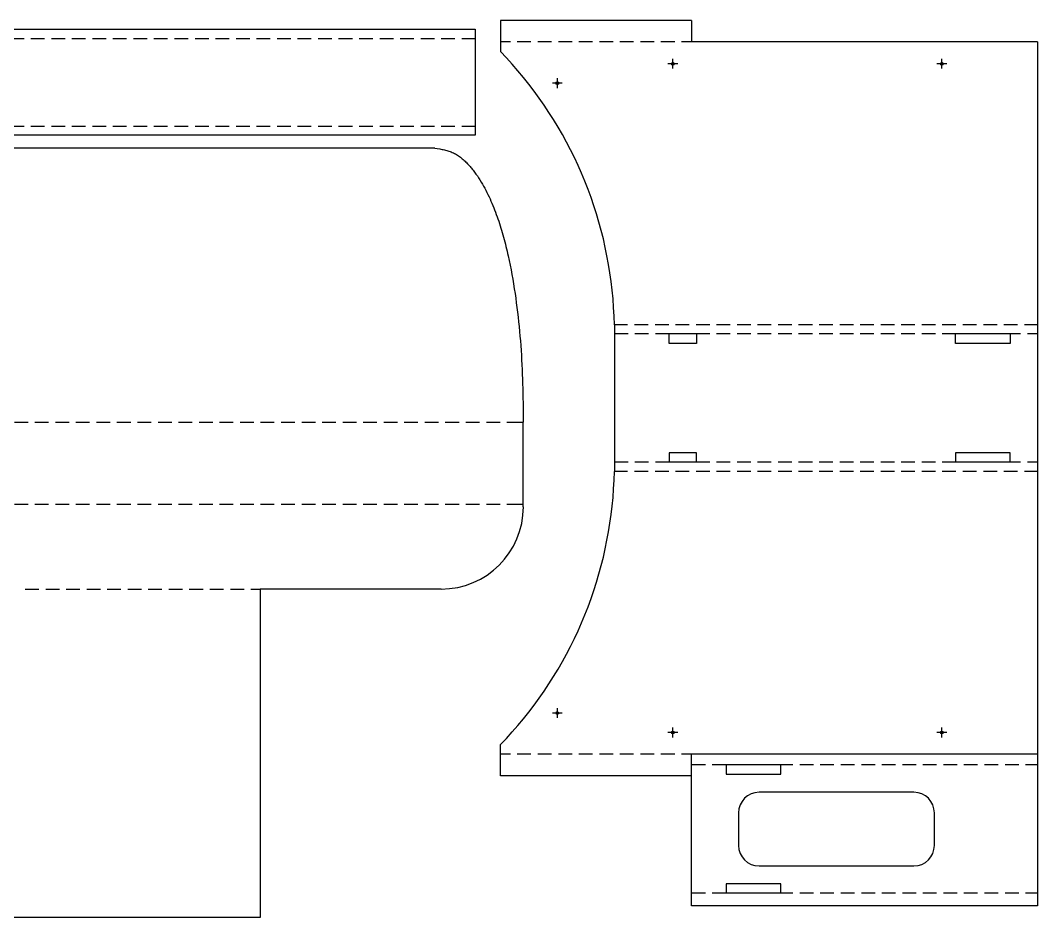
# Model space of a CAD drawing. Header units: millimetres. Extents: x -488 to 486, y -317 to 328.
# Drawn here: x 13.9 to 486.1, y -88.1 to 328.1 of the extents above; entities that cross this region are included whole.
import ezdxf

# ---------------------------------------------------------------- set-up
doc = ezdxf.new("R2010")
doc.units = ezdxf.units.MM
doc.header["$MEASUREMENT"] = 0
doc.layers.add('Layer 1', color=7, linetype='Continuous')

msp = doc.modelspace()

# ---------------------------------------------------------------- linework, layer by layer
at = {"layer": 'Layer 1', "lineweight": 30}
for points in [[(325.4009, 328.0697), (325.4009, 328.0697), (236.6914, 328.0697), (236.6914, 328.0697)], [(236.6914, 328.0697), (236.6914, 328.0697), (236.6914, 313.6128), (236.6914, 313.6128)], [(325.4009, 328.0697), (325.4009, 328.0697), (325.4009, 318.079), (325.4009, 318.079)], [(224.9558, 324.0201), (224.9558, 324.0201), (224.9558, 274.7441), (224.9558, 274.7441)], [(486.0559, 318.079), (486.0559, 318.079), (325.4009, 318.079), (325.4009, 318.079)], [(486.0559, 318.079), (486.0559, 318.079), (486.0559, -82.6272), (486.0559, -82.6272)], [(206.2713, 268.7742), (206.2713, 268.7742), (-486.7889, 268.7742), (-486.7889, 268.7742)], [(289.6081, 186.9092), (289.6081, 186.9092), (289.6081, 118.816), (289.6081, 118.816)], [(327.7081, 182.6123), (327.7081, 182.6123), (315.0081, 182.6123), (315.0081, 182.6123)], [(327.7081, 182.6123), (327.7081, 182.6123), (327.7081, 178.252), (327.7081, 178.252)], [(473.3559, 182.6123), (473.3559, 182.6123), (447.9348, 182.6123), (447.9348, 182.6123)], [(447.9348, 178.252), (447.9348, 178.252), (447.9348, 182.6123), (447.9348, 182.6123)], [(247.3135, 102.3618), (247.3135, 102.3618), (247.3135, 141.753), (247.3135, 141.753)], [(327.7081, 123.1128), (327.7081, 123.1128), (315.0081, 123.1128), (315.0081, 123.1128)], [(327.7081, 123.1128), (327.7081, 123.1128), (327.7081, 127.452), (327.7081, 127.452)], [(473.3559, 127.452), (473.3559, 127.452), (447.9348, 127.452), (447.9348, 127.452)], [(447.9348, 127.452), (447.9348, 127.452), (447.9348, 123.1128), (447.9348, 123.1128)], [(473.3559, 123.1128), (473.3559, 123.1128), (447.9348, 123.1128), (447.9348, 123.1128)], [(473.3559, 123.1128), (473.3559, 123.1128), (473.3559, 127.452), (473.3559, 127.452)], [(209.224, 64.2618), (230.2719, 64.2618), (247.3346, 81.3245), (247.3346, 102.3724)], [(236.6914, -22.3657), (236.6914, -22.3657), (236.6914, -7.8877), (236.6914, -7.8877)], [(486.0559, -12.3538), (486.0559, -12.3538), (325.4009, -12.3538), (325.4009, -12.3538)], [(325.4009, -82.6272), (325.4009, -82.6272), (325.4009, -12.3538), (325.4009, -12.3538)], [(366.8664, -17.3068), (366.8664, -17.3068), (341.4664, -17.3068), (341.4664, -17.3068)], [(341.4664, -17.3068), (341.4664, -17.3068), (341.4664, -21.646), (341.4664, -21.646)], [(366.8664, -21.646), (366.8664, -21.646), (366.8664, -17.3068), (366.8664, -17.3068)], [(325.4009, -22.3657), (325.4009, -22.3657), (236.6914, -22.3657), (236.6914, -22.3657)], [(341.4664, -21.646), (341.4664, -21.646), (366.8664, -21.646), (366.8664, -21.646)], [(356.7382, -29.9857), (351.4718, -29.9857), (347.2026, -34.2549), (347.2026, -39.5213)], [(428.6096, -30.0068), (428.6096, -30.0068), (356.7488, -30.0068), (356.7488, -30.0068)], [(438.1346, -39.5213), (438.1346, -34.2549), (433.8654, -29.9857), (428.599, -29.9857)], [(347.2238, -39.5318), (347.2238, -39.5318), (347.2238, -54.6448), (347.2238, -54.6448)], [(438.1346, -54.6448), (438.1346, -54.6448), (438.1346, -39.5318), (438.1346, -39.5318)], [(347.2026, -54.6343), (347.2026, -59.9006), (351.4718, -64.1698), (356.7382, -64.1698)], [(428.599, -64.1698), (433.8654, -64.1698), (438.1346, -59.9006), (438.1346, -54.6343)], [(356.7488, -64.1698), (356.7488, -64.1698), (428.6096, -64.1698), (428.6096, -64.1698)], [(341.4664, -72.446), (341.4664, -72.446), (341.4664, -76.8063), (341.4664, -76.8063)], [(366.8664, -76.8063), (366.8664, -76.8063), (341.4664, -76.8063), (341.4664, -76.8063)], [(486.0559, -82.6272), (486.0559, -82.6272), (325.4009, -82.6272), (325.4009, -82.6272)]]:
    msp.add_open_spline(points, degree=3, dxfattribs=at)
for points, knots in [([(224.9558, 274.7441), (224.9558, 274.7441), (-485.969, 274.7441), (-485.969, 274.7441), (-485.969, 274.7441), (-485.969, 324.0201), (-485.969, 324.0201), (-485.969, 324.0201), (224.9558, 324.0201), (224.9558, 324.0201)], [0, 0, 0, 0, 0.33333333, 0.33333333, 0.33333333, 0.66666667, 0.66666667, 0.66666667, 1, 1, 1, 1]), ([(289.6081, 186.9092), (289.6081, 186.9092), (289.4599, 190.9097), (289.4599, 190.9097), (289.4599, 190.9097), (289.2483, 194.9313), (289.2483, 194.9313), (289.2483, 194.9313), (288.9519, 198.9318), (288.9519, 198.9318), (288.9519, 198.9318), (288.5709, 202.9323), (288.5709, 202.9323), (288.5709, 202.9323), (288.0841, 206.9117), (288.0841, 206.9117), (288.0841, 206.9117), (287.5338, 210.891), (287.5338, 210.891), (287.5338, 210.891), (286.8988, 214.8492), (286.8988, 214.8492), (286.8988, 214.8492), (286.1579, 218.8073), (286.1579, 218.8073), (286.1579, 218.8073), (285.3536, 222.7443), (285.3536, 222.7443), (285.3536, 222.7443), (284.4646, 226.6602), (284.4646, 226.6602), (284.4646, 226.6602), (283.4909, 230.5548), (283.4909, 230.5548), (283.4909, 230.5548), (282.4114, 234.4283), (282.4114, 234.4283), (282.4114, 234.4283), (281.2684, 238.2807), (281.2684, 238.2807), (281.2684, 238.2807), (280.0408, 242.0907), (280.0408, 242.0907), (280.0408, 242.0907), (278.7496, 245.9007), (278.7496, 245.9007), (278.7496, 245.9007), (277.3526, 249.6683), (277.3526, 249.6683), (277.3526, 249.6683), (275.8921, 253.4148), (275.8921, 253.4148), (275.8921, 253.4148), (274.3469, 257.119), (274.3469, 257.119), (274.3469, 257.119), (272.7171, 260.7808), (272.7171, 260.7808), (272.7171, 260.7808), (271.0026, 264.4215), (271.0026, 264.4215), (271.0026, 264.4215), (269.2246, 268.0198), (269.2246, 268.0198), (269.2246, 268.0198), (267.3619, 271.5758), (267.3619, 271.5758), (267.3619, 271.5758), (265.4358, 275.0895), (265.4358, 275.0895), (265.4358, 275.0895), (263.4249, 278.582), (263.4249, 278.582), (263.4249, 278.582), (261.3506, 282.011), (261.3506, 282.011), (261.3506, 282.011), (259.1916, 285.3977), (259.1916, 285.3977), (259.1916, 285.3977), (256.9691, 288.742), (256.9691, 288.742), (256.9691, 288.742), (254.6619, 292.044), (254.6619, 292.044), (254.6619, 292.044), (252.2913, 295.2825), (252.2913, 295.2825), (252.2913, 295.2825), (249.8571, 298.4787), (249.8571, 298.4787), (249.8571, 298.4787), (247.3594, 301.6113), (247.3594, 301.6113), (247.3594, 301.6113), (244.7771, 304.7017), (244.7771, 304.7017), (244.7771, 304.7017), (242.1524, 307.7285), (242.1524, 307.7285), (242.1524, 307.7285), (239.4431, 310.6918), (239.4431, 310.6918), (239.4431, 310.6918), (236.6914, 313.6128), (236.6914, 313.6128)], [0, 0, 0, 0, 0.02857143, 0.02857143, 0.02857143, 0.05714286, 0.05714286, 0.05714286, 0.08571429, 0.08571429, 0.08571429, 0.11428571, 0.11428571, 0.11428571, 0.14285714, 0.14285714, 0.14285714, 0.17142857, 0.17142857, 0.17142857, 0.2, 0.2, 0.2, 0.22857143, 0.22857143, 0.22857143, 0.25714286, 0.25714286, 0.25714286, 0.28571429, 0.28571429, 0.28571429, 0.31428571, 0.31428571, 0.31428571, 0.34285714, 0.34285714, 0.34285714, 0.37142857, 0.37142857, 0.37142857, 0.4, 0.4, 0.4, 0.42857143, 0.42857143, 0.42857143, 0.45714286, 0.45714286, 0.45714286, 0.48571429, 0.48571429, 0.48571429, 0.51428571, 0.51428571, 0.51428571, 0.54285714, 0.54285714, 0.54285714, 0.57142857, 0.57142857, 0.57142857, 0.6, 0.6, 0.6, 0.62857143, 0.62857143, 0.62857143, 0.65714286, 0.65714286, 0.65714286, 0.68571429, 0.68571429, 0.68571429, 0.71428571, 0.71428571, 0.71428571, 0.74285714, 0.74285714, 0.74285714, 0.77142857, 0.77142857, 0.77142857, 0.8, 0.8, 0.8, 0.82857143, 0.82857143, 0.82857143, 0.85714286, 0.85714286, 0.85714286, 0.88571429, 0.88571429, 0.88571429, 0.91428571, 0.91428571, 0.91428571, 0.94285714, 0.94285714, 0.94285714, 0.97142857, 0.97142857, 0.97142857, 1, 1, 1, 1]), ([(316.7332, 308.6175), (316.3766, 308.6175), (316.0876, 308.3285), (316.0876, 307.9719), (316.0876, 307.6154), (316.3766, 307.3263), (316.7332, 307.3263), (317.0897, 307.3263), (317.3788, 307.6154), (317.3788, 307.9719), (317.3788, 308.3285), (317.0897, 308.6175), (316.7332, 308.6175)], [0, 0, 0, 0, 0.25, 0.25, 0.25, 0.5, 0.5, 0.5, 0.75, 0.75, 0.75, 1, 1, 1, 1]), ([(441.5742, 308.6175), (441.2176, 308.6175), (440.9286, 308.3285), (440.9286, 307.9719), (440.9286, 307.6154), (441.2176, 307.3263), (441.5742, 307.3263), (441.9307, 307.3263), (442.2198, 307.6154), (442.2198, 307.9719), (442.2198, 308.3285), (441.9307, 308.6175), (441.5742, 308.6175)], [0, 0, 0, 0, 0.25, 0.25, 0.25, 0.5, 0.5, 0.5, 0.75, 0.75, 0.75, 1, 1, 1, 1]), ([(263.0969, 299.6005), (262.7403, 299.6005), (262.4513, 299.3115), (262.4513, 298.9549), (262.4513, 298.5984), (262.7403, 298.3093), (263.0969, 298.3093), (263.4534, 298.3093), (263.7424, 298.5984), (263.7424, 298.9549), (263.7424, 299.3115), (263.4534, 299.6005), (263.0969, 299.6005)], [0, 0, 0, 0, 0.25, 0.25, 0.25, 0.5, 0.5, 0.5, 0.75, 0.75, 0.75, 1, 1, 1, 1]), ([(206.2713, 268.7742), (206.2713, 268.7742), (207.372, 268.5837), (207.372, 268.5837), (207.372, 268.5837), (208.4938, 268.4143), (208.4938, 268.4143), (208.4938, 268.4143), (209.0441, 268.3085), (209.0441, 268.3085), (209.0441, 268.3085), (209.5945, 268.2238), (209.5945, 268.2238), (209.5945, 268.2238), (210.1448, 268.0968), (210.1448, 268.0968), (210.1448, 268.0968), (210.6951, 267.991), (210.6951, 267.991), (210.6951, 267.991), (211.2243, 267.864), (211.2243, 267.864), (211.2243, 267.864), (211.7535, 267.7158), (211.7535, 267.7158), (211.7535, 267.7158), (212.2826, 267.5677), (212.2826, 267.5677), (212.2826, 267.5677), (212.8118, 267.4195), (212.8118, 267.4195), (212.8118, 267.4195), (213.341, 267.229), (213.341, 267.229), (213.341, 267.229), (213.849, 267.0385), (213.849, 267.0385), (213.849, 267.0385), (214.357, 266.8268), (214.357, 266.8268), (214.357, 266.8268), (214.8438, 266.594), (214.8438, 266.594), (214.8438, 266.594), (215.3306, 266.3612), (215.3306, 266.3612), (215.3306, 266.3612), (215.8175, 266.086), (215.8175, 266.086), (215.8175, 266.086), (216.3043, 265.8108), (216.3043, 265.8108), (216.3043, 265.8108), (216.77, 265.5145), (216.77, 265.5145), (216.77, 265.5145), (217.2356, 265.2182), (217.2356, 265.2182), (217.2356, 265.2182), (217.6801, 264.9007), (217.6801, 264.9007), (217.6801, 264.9007), (218.1246, 264.562), (218.1246, 264.562), (218.1246, 264.562), (218.5691, 264.2233), (218.5691, 264.2233), (218.5691, 264.2233), (218.9925, 263.8635), (218.9925, 263.8635), (218.9925, 263.8635), (219.4158, 263.4825), (219.4158, 263.4825), (219.4158, 263.4825), (219.8391, 263.1227), (219.8391, 263.1227), (219.8391, 263.1227), (220.2625, 262.7205), (220.2625, 262.7205), (220.2625, 262.7205), (220.6646, 262.3395), (220.6646, 262.3395), (220.6646, 262.3395), (221.0456, 261.9373), (221.0456, 261.9373), (221.0456, 261.9373), (221.4478, 261.5352), (221.4478, 261.5352), (221.4478, 261.5352), (221.8288, 261.1118), (221.8288, 261.1118), (221.8288, 261.1118), (222.2098, 260.7097), (222.2098, 260.7097), (222.2098, 260.7097), (222.5696, 260.2863), (222.5696, 260.2863), (222.5696, 260.2863), (222.9506, 259.863), (222.9506, 259.863), (222.9506, 259.863), (223.3105, 259.4397), (223.3105, 259.4397), (223.3105, 259.4397), (223.6491, 258.9952), (223.6491, 258.9952), (223.6491, 258.9952), (224.009, 258.5718), (224.009, 258.5718), (224.009, 258.5718), (224.3476, 258.1273), (224.3476, 258.1273), (224.3476, 258.1273), (224.6863, 257.6828), (224.6863, 257.6828), (224.6863, 257.6828), (225.0038, 257.2383), (225.0038, 257.2383), (225.0038, 257.2383), (225.3425, 256.7938), (225.3425, 256.7938), (225.3425, 256.7938), (225.9775, 255.8837), (225.9775, 255.8837), (225.9775, 255.8837), (226.5913, 254.9735), (226.5913, 254.9735), (226.5913, 254.9735), (227.184, 254.0422), (227.184, 254.0422), (227.184, 254.0422), (227.7555, 253.0897), (227.7555, 253.0897), (227.7555, 253.0897), (228.327, 252.1583), (228.327, 252.1583), (228.327, 252.1583), (228.8773, 251.1847), (228.8773, 251.1847), (228.8773, 251.1847), (229.4065, 250.211), (229.4065, 250.211), (229.4065, 250.211), (229.9145, 249.2373), (229.9145, 249.2373), (229.9145, 249.2373), (230.4225, 248.2425), (230.4225, 248.2425), (230.4225, 248.2425), (230.9093, 247.2477), (230.9093, 247.2477), (230.9093, 247.2477), (231.3961, 246.2528), (231.3961, 246.2528), (231.3961, 246.2528), (231.8618, 245.2368), (231.8618, 245.2368), (231.8618, 245.2368), (232.3063, 244.2208), (232.3063, 244.2208), (232.3063, 244.2208), (232.7508, 243.2048), (232.7508, 243.2048), (232.7508, 243.2048), (233.1741, 242.1888), (233.1741, 242.1888), (233.1741, 242.1888), (233.5975, 241.1517), (233.5975, 241.1517), (233.5975, 241.1517), (233.9996, 240.1145), (233.9996, 240.1145), (233.9996, 240.1145), (234.4018, 239.0773), (234.4018, 239.0773), (234.4018, 239.0773), (234.7828, 238.0402), (234.7828, 238.0402), (234.7828, 238.0402), (235.1638, 237.003), (235.1638, 237.003), (235.1638, 237.003), (235.5448, 235.9447), (235.5448, 235.9447), (235.5448, 235.9447), (235.8835, 234.9075), (235.8835, 234.9075), (235.8835, 234.9075), (236.2433, 233.8492), (236.2433, 233.8492), (236.2433, 233.8492), (236.582, 232.7908), (236.582, 232.7908), (236.582, 232.7908), (236.9206, 231.7325), (236.9206, 231.7325), (236.9206, 231.7325), (237.2381, 230.6742), (237.2381, 230.6742), (237.2381, 230.6742), (237.5556, 229.6158), (237.5556, 229.6158), (237.5556, 229.6158), (237.852, 228.5363), (237.852, 228.5363), (237.852, 228.5363), (238.1483, 227.478), (238.1483, 227.478), (238.1483, 227.478), (238.4446, 226.3985), (238.4446, 226.3985), (238.4446, 226.3985), (238.7198, 225.3402), (238.7198, 225.3402), (238.7198, 225.3402), (238.995, 224.2607), (238.995, 224.2607), (238.995, 224.2607), (239.2701, 223.1812), (239.2701, 223.1812), (239.2701, 223.1812), (239.5241, 222.1017), (239.5241, 222.1017), (239.5241, 222.1017), (239.7781, 221.0222), (239.7781, 221.0222), (239.7781, 221.0222), (240.0321, 219.9427), (240.0321, 219.9427), (240.0321, 219.9427), (240.2861, 218.8632), (240.2861, 218.8632), (240.2861, 218.8632), (240.7518, 216.683), (240.7518, 216.683), (240.7518, 216.683), (241.1963, 214.524), (241.1963, 214.524), (241.1963, 214.524), (241.6196, 212.3438), (241.6196, 212.3438), (241.6196, 212.3438), (242.0218, 210.1637), (242.0218, 210.1637), (242.0218, 210.1637), (242.4028, 207.9835), (242.4028, 207.9835), (242.4028, 207.9835), (242.7838, 205.7822), (242.7838, 205.7822), (242.7838, 205.7822), (243.1225, 203.602), (243.1225, 203.602), (243.1225, 203.602), (243.4611, 201.4218), (243.4611, 201.4218), (243.4611, 201.4218), (243.7786, 199.2205), (243.7786, 199.2205), (243.7786, 199.2205), (244.075, 197.0192), (244.075, 197.0192), (244.075, 197.0192), (244.3713, 194.8178), (244.3713, 194.8178), (244.3713, 194.8178), (244.6253, 192.6377), (244.6253, 192.6377), (244.6253, 192.6377), (244.8793, 190.4363), (244.8793, 190.4363), (244.8793, 190.4363), (245.1333, 188.2138), (245.1333, 188.2138), (245.1333, 188.2138), (245.345, 186.0125), (245.345, 186.0125), (245.345, 186.0125), (245.5566, 183.8112), (245.5566, 183.8112), (245.5566, 183.8112), (245.7683, 181.6098), (245.7683, 181.6098), (245.7683, 181.6098), (245.9376, 179.3873), (245.9376, 179.3873), (245.9376, 179.3873), (246.107, 177.186), (246.107, 177.186), (246.107, 177.186), (246.2551, 174.9847), (246.2551, 174.9847), (246.2551, 174.9847), (246.4033, 172.7622), (246.4033, 172.7622), (246.4033, 172.7622), (246.5303, 170.5608), (246.5303, 170.5608), (246.5303, 170.5608), (246.6573, 168.3383), (246.6573, 168.3383), (246.6573, 168.3383), (246.7631, 166.1158), (246.7631, 166.1158), (246.7631, 166.1158), (246.8478, 163.9145), (246.8478, 163.9145), (246.8478, 163.9145), (246.9325, 161.692), (246.9325, 161.692), (246.9325, 161.692), (246.996, 159.4907), (246.996, 159.4907), (246.996, 159.4907), (247.0595, 157.2682), (247.0595, 157.2682), (247.0595, 157.2682), (247.1018, 155.0457), (247.1018, 155.0457), (247.1018, 155.0457), (247.1441, 152.8443), (247.1441, 152.8443), (247.1441, 152.8443), (247.1865, 150.6218), (247.1865, 150.6218), (247.1865, 150.6218), (247.25, 146.198), (247.25, 146.198), (247.25, 146.198), (247.3135, 141.753), (247.3135, 141.753)], [0, 0, 0, 0, 0.00909091, 0.00909091, 0.00909091, 0.01818182, 0.01818182, 0.01818182, 0.02727273, 0.02727273, 0.02727273, 0.03636364, 0.03636364, 0.03636364, 0.04545455, 0.04545455, 0.04545455, 0.05454545, 0.05454545, 0.05454545, 0.06363636, 0.06363636, 0.06363636, 0.07272727, 0.07272727, 0.07272727, 0.08181818, 0.08181818, 0.08181818, 0.09090909, 0.09090909, 0.09090909, 0.1, 0.1, 0.1, 0.10909091, 0.10909091, 0.10909091, 0.11818182, 0.11818182, 0.11818182, 0.12727273, 0.12727273, 0.12727273, 0.13636364, 0.13636364, 0.13636364, 0.14545455, 0.14545455, 0.14545455, 0.15454545, 0.15454545, 0.15454545, 0.16363636, 0.16363636, 0.16363636, 0.17272727, 0.17272727, 0.17272727, 0.18181818, 0.18181818, 0.18181818, 0.19090909, 0.19090909, 0.19090909, 0.2, 0.2, 0.2, 0.20909091, 0.20909091, 0.20909091, 0.21818182, 0.21818182, 0.21818182, 0.22727273, 0.22727273, 0.22727273, 0.23636364, 0.23636364, 0.23636364, 0.24545455, 0.24545455, 0.24545455, 0.25454545, 0.25454545, 0.25454545, 0.26363636, 0.26363636, 0.26363636, 0.27272727, 0.27272727, 0.27272727, 0.28181818, 0.28181818, 0.28181818, 0.29090909, 0.29090909, 0.29090909, 0.3, 0.3, 0.3, 0.30909091, 0.30909091, 0.30909091, 0.31818182, 0.31818182, 0.31818182, 0.32727273, 0.32727273, 0.32727273, 0.33636364, 0.33636364, 0.33636364, 0.34545455, 0.34545455, 0.34545455, 0.35454545, 0.35454545, 0.35454545, 0.36363636, 0.36363636, 0.36363636, 0.37272727, 0.37272727, 0.37272727, 0.38181818, 0.38181818, 0.38181818, 0.39090909, 0.39090909, 0.39090909, 0.4, 0.4, 0.4, 0.40909091, 0.40909091, 0.40909091, 0.41818182, 0.41818182, 0.41818182, 0.42727273, 0.42727273, 0.42727273, 0.43636364, 0.43636364, 0.43636364, 0.44545455, 0.44545455, 0.44545455, 0.45454545, 0.45454545, 0.45454545, 0.46363636, 0.46363636, 0.46363636, 0.47272727, 0.47272727, 0.47272727, 0.48181818, 0.48181818, 0.48181818, 0.49090909, 0.49090909, 0.49090909, 0.5, 0.5, 0.5, 0.50909091, 0.50909091, 0.50909091, 0.51818182, 0.51818182, 0.51818182, 0.52727273, 0.52727273, 0.52727273, 0.53636364, 0.53636364, 0.53636364, 0.54545455, 0.54545455, 0.54545455, 0.55454545, 0.55454545, 0.55454545, 0.56363636, 0.56363636, 0.56363636, 0.57272727, 0.57272727, 0.57272727, 0.58181818, 0.58181818, 0.58181818, 0.59090909, 0.59090909, 0.59090909, 0.6, 0.6, 0.6, 0.60909091, 0.60909091, 0.60909091, 0.61818182, 0.61818182, 0.61818182, 0.62727273, 0.62727273, 0.62727273, 0.63636364, 0.63636364, 0.63636364, 0.64545455, 0.64545455, 0.64545455, 0.65454545, 0.65454545, 0.65454545, 0.66363636, 0.66363636, 0.66363636, 0.67272727, 0.67272727, 0.67272727, 0.68181818, 0.68181818, 0.68181818, 0.69090909, 0.69090909, 0.69090909, 0.7, 0.7, 0.7, 0.70909091, 0.70909091, 0.70909091, 0.71818182, 0.71818182, 0.71818182, 0.72727273, 0.72727273, 0.72727273, 0.73636364, 0.73636364, 0.73636364, 0.74545455, 0.74545455, 0.74545455, 0.75454545, 0.75454545, 0.75454545, 0.76363636, 0.76363636, 0.76363636, 0.77272727, 0.77272727, 0.77272727, 0.78181818, 0.78181818, 0.78181818, 0.79090909, 0.79090909, 0.79090909, 0.8, 0.8, 0.8, 0.80909091, 0.80909091, 0.80909091, 0.81818182, 0.81818182, 0.81818182, 0.82727273, 0.82727273, 0.82727273, 0.83636364, 0.83636364, 0.83636364, 0.84545455, 0.84545455, 0.84545455, 0.85454545, 0.85454545, 0.85454545, 0.86363636, 0.86363636, 0.86363636, 0.87272727, 0.87272727, 0.87272727, 0.88181818, 0.88181818, 0.88181818, 0.89090909, 0.89090909, 0.89090909, 0.9, 0.9, 0.9, 0.90909091, 0.90909091, 0.90909091, 0.91818182, 0.91818182, 0.91818182, 0.92727273, 0.92727273, 0.92727273, 0.93636364, 0.93636364, 0.93636364, 0.94545455, 0.94545455, 0.94545455, 0.95454545, 0.95454545, 0.95454545, 0.96363636, 0.96363636, 0.96363636, 0.97272727, 0.97272727, 0.97272727, 0.98181818, 0.98181818, 0.98181818, 0.99090909, 0.99090909, 0.99090909, 1, 1, 1, 1]), ([(327.7081, 178.252), (327.7081, 178.252), (315.0081, 178.252), (315.0081, 178.252), (315.0081, 178.252), (315.0081, 182.6123), (315.0081, 182.6123)], [0, 0, 0, 0, 0.5, 0.5, 0.5, 1, 1, 1, 1]), ([(473.3559, 182.6123), (473.3559, 182.6123), (473.3559, 178.252), (473.3559, 178.252), (473.3559, 178.252), (447.9348, 178.252), (447.9348, 178.252)], [0, 0, 0, 0, 0.5, 0.5, 0.5, 1, 1, 1, 1]), ([(327.7081, 127.452), (327.7081, 127.452), (315.0081, 127.452), (315.0081, 127.452), (315.0081, 127.452), (315.0081, 123.1128), (315.0081, 123.1128)], [0, 0, 0, 0, 0.5, 0.5, 0.5, 1, 1, 1, 1]), ([(236.6914, -7.8877), (236.6914, -7.8877), (239.4431, -4.9878), (239.4431, -4.9878), (239.4431, -4.9878), (242.1524, -2.0033), (242.1524, -2.0033), (242.1524, -2.0033), (244.7771, 1.0235), (244.7771, 1.0235), (244.7771, 1.0235), (247.3594, 4.1138), (247.3594, 4.1138), (247.3594, 4.1138), (249.8571, 7.2465), (249.8571, 7.2465), (249.8571, 7.2465), (252.2913, 10.4427), (252.2913, 10.4427), (252.2913, 10.4427), (254.6619, 13.6812), (254.6619, 13.6812), (254.6619, 13.6812), (256.9691, 16.9832), (256.9691, 16.9832), (256.9691, 16.9832), (259.1916, 20.3275), (259.1916, 20.3275), (259.1916, 20.3275), (261.3506, 23.7142), (261.3506, 23.7142), (261.3506, 23.7142), (263.4249, 27.1432), (263.4249, 27.1432), (263.4249, 27.1432), (265.4358, 30.6145), (265.4358, 30.6145), (265.4358, 30.6145), (267.3619, 34.1493), (267.3619, 34.1493), (267.3619, 34.1493), (269.2246, 37.7053), (269.2246, 37.7053), (269.2246, 37.7053), (271.0026, 41.3037), (271.0026, 41.3037), (271.0026, 41.3037), (272.7171, 44.9443), (272.7171, 44.9443), (272.7171, 44.9443), (274.3469, 48.6062), (274.3469, 48.6062), (274.3469, 48.6062), (275.8921, 52.3103), (275.8921, 52.3103), (275.8921, 52.3103), (277.3526, 56.0568), (277.3526, 56.0568), (277.3526, 56.0568), (278.7496, 59.8245), (278.7496, 59.8245), (278.7496, 59.8245), (280.0408, 63.6133), (280.0408, 63.6133), (280.0408, 63.6133), (281.2684, 67.4445), (281.2684, 67.4445), (281.2684, 67.4445), (282.4114, 71.2968), (282.4114, 71.2968), (282.4114, 71.2968), (283.4909, 75.1703), (283.4909, 75.1703), (283.4909, 75.1703), (284.4646, 79.065), (284.4646, 79.065), (284.4646, 79.065), (285.3536, 82.9808), (285.3536, 82.9808), (285.3536, 82.9808), (286.1579, 86.9178), (286.1579, 86.9178), (286.1579, 86.9178), (286.8988, 90.8548), (286.8988, 90.8548), (286.8988, 90.8548), (287.5338, 94.813), (287.5338, 94.813), (287.5338, 94.813), (288.0841, 98.7923), (288.0841, 98.7923), (288.0841, 98.7923), (288.5709, 102.7928), (288.5709, 102.7928), (288.5709, 102.7928), (288.9519, 106.7933), (288.9519, 106.7933), (288.9519, 106.7933), (289.2483, 110.7938), (289.2483, 110.7938), (289.2483, 110.7938), (289.4599, 114.7943), (289.4599, 114.7943), (289.4599, 114.7943), (289.6081, 118.816), (289.6081, 118.816)], [0, 0, 0, 0, 0.02857143, 0.02857143, 0.02857143, 0.05714286, 0.05714286, 0.05714286, 0.08571429, 0.08571429, 0.08571429, 0.11428571, 0.11428571, 0.11428571, 0.14285714, 0.14285714, 0.14285714, 0.17142857, 0.17142857, 0.17142857, 0.2, 0.2, 0.2, 0.22857143, 0.22857143, 0.22857143, 0.25714286, 0.25714286, 0.25714286, 0.28571429, 0.28571429, 0.28571429, 0.31428571, 0.31428571, 0.31428571, 0.34285714, 0.34285714, 0.34285714, 0.37142857, 0.37142857, 0.37142857, 0.4, 0.4, 0.4, 0.42857143, 0.42857143, 0.42857143, 0.45714286, 0.45714286, 0.45714286, 0.48571429, 0.48571429, 0.48571429, 0.51428571, 0.51428571, 0.51428571, 0.54285714, 0.54285714, 0.54285714, 0.57142857, 0.57142857, 0.57142857, 0.6, 0.6, 0.6, 0.62857143, 0.62857143, 0.62857143, 0.65714286, 0.65714286, 0.65714286, 0.68571429, 0.68571429, 0.68571429, 0.71428571, 0.71428571, 0.71428571, 0.74285714, 0.74285714, 0.74285714, 0.77142857, 0.77142857, 0.77142857, 0.8, 0.8, 0.8, 0.82857143, 0.82857143, 0.82857143, 0.85714286, 0.85714286, 0.85714286, 0.88571429, 0.88571429, 0.88571429, 0.91428571, 0.91428571, 0.91428571, 0.94285714, 0.94285714, 0.94285714, 0.97142857, 0.97142857, 0.97142857, 1, 1, 1, 1]), ([(209.2135, 64.2618), (209.2135, 64.2618), (125.2453, 64.2618), (125.2453, 64.2618), (125.2453, 64.2618), (125.2453, -88.1382), (125.2453, -88.1382), (125.2453, -88.1382), (-486.7889, -88.1382), (-486.7889, -88.1382), (-486.7889, -88.1382), (-486.7889, 64.2618), (-486.7889, 64.2618)], [0, 0, 0, 0, 0.25, 0.25, 0.25, 0.5, 0.5, 0.5, 0.75, 0.75, 0.75, 1, 1, 1, 1]), ([(263.0969, 7.437), (262.7403, 7.437), (262.4513, 7.148), (262.4513, 6.7914), (262.4513, 6.4349), (262.7403, 6.1458), (263.0969, 6.1458), (263.4534, 6.1458), (263.7424, 6.4349), (263.7424, 6.7914), (263.7424, 7.148), (263.4534, 7.437), (263.0969, 7.437)], [0, 0, 0, 0, 0.25, 0.25, 0.25, 0.5, 0.5, 0.5, 0.75, 0.75, 0.75, 1, 1, 1, 1]), ([(316.7332, -1.58), (316.3766, -1.58), (316.0876, -1.869), (316.0876, -2.2256), (316.0876, -2.5821), (316.3766, -2.8712), (316.7332, -2.8712), (317.0897, -2.8712), (317.3788, -2.5821), (317.3788, -2.2256), (317.3788, -1.869), (317.0897, -1.58), (316.7332, -1.58)], [0, 0, 0, 0, 0.25, 0.25, 0.25, 0.5, 0.5, 0.5, 0.75, 0.75, 0.75, 1, 1, 1, 1]), ([(441.5742, -1.58), (441.2176, -1.58), (440.9286, -1.869), (440.9286, -2.2256), (440.9286, -2.5821), (441.2176, -2.8712), (441.5742, -2.8712), (441.9307, -2.8712), (442.2198, -2.5821), (442.2198, -2.2256), (442.2198, -1.869), (441.9307, -1.58), (441.5742, -1.58)], [0, 0, 0, 0, 0.25, 0.25, 0.25, 0.5, 0.5, 0.5, 0.75, 0.75, 0.75, 1, 1, 1, 1]), ([(366.8664, -76.8063), (366.8664, -76.8063), (366.8664, -72.446), (366.8664, -72.446), (366.8664, -72.446), (341.4664, -72.446), (341.4664, -72.446)], [0, 0, 0, 0, 0.5, 0.5, 0.5, 1, 1, 1, 1])]:
    msp.add_open_spline(points, degree=3, knots=knots, dxfattribs=at)
at = {"layer": 'Layer 1', "color": 5, "lineweight": 30}
for points in [[(9.204, 319.7232), (9.204, 319.7232), (15.554, 319.7232), (15.554, 319.7232)], [(18.729, 319.7232), (18.729, 319.7232), (25.079, 319.7232), (25.079, 319.7232)], [(28.254, 319.7232), (28.254, 319.7232), (34.604, 319.7232), (34.604, 319.7232)], [(37.779, 319.7232), (37.779, 319.7232), (44.129, 319.7232), (44.129, 319.7232)], [(47.304, 319.7232), (47.304, 319.7232), (53.654, 319.7232), (53.654, 319.7232)], [(56.829, 319.7232), (56.829, 319.7232), (63.179, 319.7232), (63.179, 319.7232)], [(66.354, 319.7232), (66.354, 319.7232), (72.704, 319.7232), (72.704, 319.7232)], [(75.879, 319.7232), (75.879, 319.7232), (82.229, 319.7232), (82.229, 319.7232)], [(85.404, 319.7232), (85.404, 319.7232), (91.754, 319.7232), (91.754, 319.7232)], [(94.929, 319.7232), (94.929, 319.7232), (101.279, 319.7232), (101.279, 319.7232)], [(104.454, 319.7232), (104.454, 319.7232), (110.804, 319.7232), (110.804, 319.7232)], [(113.979, 319.7232), (113.979, 319.7232), (120.329, 319.7232), (120.329, 319.7232)], [(123.504, 319.7232), (123.504, 319.7232), (129.854, 319.7232), (129.854, 319.7232)], [(133.029, 319.7232), (133.029, 319.7232), (139.379, 319.7232), (139.379, 319.7232)], [(142.554, 319.7232), (142.554, 319.7232), (148.904, 319.7232), (148.904, 319.7232)], [(152.079, 319.7232), (152.079, 319.7232), (158.429, 319.7232), (158.429, 319.7232)], [(161.604, 319.7232), (161.604, 319.7232), (167.954, 319.7232), (167.954, 319.7232)], [(171.129, 319.7232), (171.129, 319.7232), (177.479, 319.7232), (177.479, 319.7232)], [(180.654, 319.7232), (180.654, 319.7232), (187.004, 319.7232), (187.004, 319.7232)], [(190.179, 319.7232), (190.179, 319.7232), (196.529, 319.7232), (196.529, 319.7232)], [(199.704, 319.7232), (199.704, 319.7232), (206.054, 319.7232), (206.054, 319.7232)], [(209.229, 319.7232), (209.229, 319.7232), (215.579, 319.7232), (215.579, 319.7232)], [(218.754, 319.7232), (218.754, 319.7232), (224.9558, 319.7232), (224.9558, 319.7232)], [(241.3481, 318.079), (241.3481, 318.079), (236.6914, 318.079), (236.6914, 318.079)], [(250.8731, 318.079), (250.8731, 318.079), (244.5231, 318.079), (244.5231, 318.079)], [(260.3981, 318.079), (260.3981, 318.079), (254.0481, 318.079), (254.0481, 318.079)], [(269.9231, 318.079), (269.9231, 318.079), (263.5731, 318.079), (263.5731, 318.079)], [(279.4481, 318.079), (279.4481, 318.079), (273.0981, 318.079), (273.0981, 318.079)], [(288.9731, 318.079), (288.9731, 318.079), (282.6231, 318.079), (282.6231, 318.079)], [(298.4981, 318.079), (298.4981, 318.079), (292.1481, 318.079), (292.1481, 318.079)], [(308.0231, 318.079), (308.0231, 318.079), (301.6731, 318.079), (301.6731, 318.079)], [(317.5693, 318.079), (317.5693, 318.079), (311.1981, 318.079), (311.1981, 318.079)], [(325.4009, 318.079), (325.4009, 318.079), (320.7443, 318.079), (320.7443, 318.079)], [(9.204, 279.0409), (9.204, 279.0409), (15.554, 279.0409), (15.554, 279.0409)], [(18.729, 279.0409), (18.729, 279.0409), (25.079, 279.0409), (25.079, 279.0409)], [(28.254, 279.0409), (28.254, 279.0409), (34.604, 279.0409), (34.604, 279.0409)], [(37.779, 279.0409), (37.779, 279.0409), (44.129, 279.0409), (44.129, 279.0409)], [(47.304, 279.0409), (47.304, 279.0409), (53.654, 279.0409), (53.654, 279.0409)], [(56.829, 279.0409), (56.829, 279.0409), (63.179, 279.0409), (63.179, 279.0409)], [(66.354, 279.0409), (66.354, 279.0409), (72.704, 279.0409), (72.704, 279.0409)], [(75.879, 279.0409), (75.879, 279.0409), (82.229, 279.0409), (82.229, 279.0409)], [(85.404, 279.0409), (85.404, 279.0409), (91.754, 279.0409), (91.754, 279.0409)], [(94.929, 279.0409), (94.929, 279.0409), (101.279, 279.0409), (101.279, 279.0409)], [(104.454, 279.0409), (104.454, 279.0409), (110.804, 279.0409), (110.804, 279.0409)], [(113.979, 279.0409), (113.979, 279.0409), (120.329, 279.0409), (120.329, 279.0409)], [(123.504, 279.0409), (123.504, 279.0409), (129.854, 279.0409), (129.854, 279.0409)], [(133.029, 279.0409), (133.029, 279.0409), (139.379, 279.0409), (139.379, 279.0409)], [(142.554, 279.0409), (142.554, 279.0409), (148.904, 279.0409), (148.904, 279.0409)], [(152.079, 279.0409), (152.079, 279.0409), (158.429, 279.0409), (158.429, 279.0409)], [(161.604, 279.0409), (161.604, 279.0409), (167.954, 279.0409), (167.954, 279.0409)], [(171.129, 279.0409), (171.129, 279.0409), (177.479, 279.0409), (177.479, 279.0409)], [(180.654, 279.0409), (180.654, 279.0409), (187.004, 279.0409), (187.004, 279.0409)], [(190.179, 279.0409), (190.179, 279.0409), (196.529, 279.0409), (196.529, 279.0409)], [(199.704, 279.0409), (199.704, 279.0409), (206.054, 279.0409), (206.054, 279.0409)], [(209.229, 279.0409), (209.229, 279.0409), (215.579, 279.0409), (215.579, 279.0409)], [(218.754, 279.0409), (218.754, 279.0409), (224.9558, 279.0409), (224.9558, 279.0409)], [(295.7464, 186.9092), (295.7464, 186.9092), (289.6081, 186.9092), (289.6081, 186.9092)], [(305.2714, 186.9092), (305.2714, 186.9092), (298.9214, 186.9092), (298.9214, 186.9092)], [(314.7964, 186.9092), (314.7964, 186.9092), (308.4464, 186.9092), (308.4464, 186.9092)], [(324.3214, 186.9092), (324.3214, 186.9092), (317.9714, 186.9092), (317.9714, 186.9092)], [(333.8464, 186.9092), (333.8464, 186.9092), (327.4964, 186.9092), (327.4964, 186.9092)], [(343.3714, 186.9092), (343.3714, 186.9092), (337.0214, 186.9092), (337.0214, 186.9092)], [(352.8964, 186.9092), (352.8964, 186.9092), (346.5464, 186.9092), (346.5464, 186.9092)], [(362.4214, 186.9092), (362.4214, 186.9092), (356.0714, 186.9092), (356.0714, 186.9092)], [(371.9464, 186.9092), (371.9464, 186.9092), (365.5964, 186.9092), (365.5964, 186.9092)], [(381.4714, 186.9092), (381.4714, 186.9092), (375.1214, 186.9092), (375.1214, 186.9092)], [(390.9964, 186.9092), (390.9964, 186.9092), (384.6464, 186.9092), (384.6464, 186.9092)], [(400.5214, 186.9092), (400.5214, 186.9092), (394.1714, 186.9092), (394.1714, 186.9092)], [(410.0464, 186.9092), (410.0464, 186.9092), (403.6964, 186.9092), (403.6964, 186.9092)], [(419.5714, 186.9092), (419.5714, 186.9092), (413.2214, 186.9092), (413.2214, 186.9092)], [(429.0964, 186.9092), (429.0964, 186.9092), (422.7464, 186.9092), (422.7464, 186.9092)], [(438.6214, 186.9092), (438.6214, 186.9092), (432.2714, 186.9092), (432.2714, 186.9092)], [(448.1464, 186.9092), (448.1464, 186.9092), (441.7964, 186.9092), (441.7964, 186.9092)], [(457.6714, 186.9092), (457.6714, 186.9092), (451.3214, 186.9092), (451.3214, 186.9092)], [(467.1964, 186.9092), (467.1964, 186.9092), (460.8464, 186.9092), (460.8464, 186.9092)], [(476.7214, 186.9092), (476.7214, 186.9092), (470.3714, 186.9092), (470.3714, 186.9092)], [(486.0559, 186.9092), (486.0559, 186.9092), (479.8964, 186.9092), (479.8964, 186.9092)], [(295.9581, 182.6123), (295.9581, 182.6123), (289.6081, 182.6123), (289.6081, 182.6123)], [(305.4831, 182.6123), (305.4831, 182.6123), (299.1331, 182.6123), (299.1331, 182.6123)], [(315.0081, 182.6123), (315.0081, 182.6123), (308.6581, 182.6123), (308.6581, 182.6123)], [(333.8464, 182.6123), (333.8464, 182.6123), (327.7081, 182.6123), (327.7081, 182.6123)], [(343.3714, 182.6123), (343.3714, 182.6123), (337.0214, 182.6123), (337.0214, 182.6123)], [(352.8964, 182.6123), (352.8964, 182.6123), (346.5464, 182.6123), (346.5464, 182.6123)], [(362.4214, 182.6123), (362.4214, 182.6123), (356.0714, 182.6123), (356.0714, 182.6123)], [(371.9464, 182.6123), (371.9464, 182.6123), (365.5964, 182.6123), (365.5964, 182.6123)], [(381.4714, 182.6123), (381.4714, 182.6123), (375.1214, 182.6123), (375.1214, 182.6123)], [(390.9964, 182.6123), (390.9964, 182.6123), (384.6464, 182.6123), (384.6464, 182.6123)], [(400.5214, 182.6123), (400.5214, 182.6123), (394.1714, 182.6123), (394.1714, 182.6123)], [(410.0464, 182.6123), (410.0464, 182.6123), (403.6964, 182.6123), (403.6964, 182.6123)], [(419.5714, 182.6123), (419.5714, 182.6123), (413.2214, 182.6123), (413.2214, 182.6123)], [(429.0964, 182.6123), (429.0964, 182.6123), (422.7464, 182.6123), (422.7464, 182.6123)], [(438.6214, 182.6123), (438.6214, 182.6123), (432.2714, 182.6123), (432.2714, 182.6123)], [(447.9348, 182.6123), (447.9348, 182.6123), (441.7964, 182.6123), (441.7964, 182.6123)], [(478.1184, 182.6123), (478.1184, 182.6123), (473.3559, 182.6123), (473.3559, 182.6123)], [(486.0559, 182.6123), (486.0559, 182.6123), (481.2934, 182.6123), (481.2934, 182.6123)], [(11.0935, 141.753), (11.0935, 141.753), (17.4435, 141.753), (17.4435, 141.753)], [(20.6185, 141.753), (20.6185, 141.753), (26.9685, 141.753), (26.9685, 141.753)], [(30.1435, 141.753), (30.1435, 141.753), (36.4935, 141.753), (36.4935, 141.753)], [(39.6685, 141.753), (39.6685, 141.753), (46.0185, 141.753), (46.0185, 141.753)], [(49.1935, 141.753), (49.1935, 141.753), (55.5435, 141.753), (55.5435, 141.753)], [(58.7185, 141.753), (58.7185, 141.753), (65.0685, 141.753), (65.0685, 141.753)], [(68.2435, 141.753), (68.2435, 141.753), (74.5935, 141.753), (74.5935, 141.753)], [(77.7685, 141.753), (77.7685, 141.753), (84.1185, 141.753), (84.1185, 141.753)], [(87.2935, 141.753), (87.2935, 141.753), (93.6435, 141.753), (93.6435, 141.753)], [(96.8185, 141.753), (96.8185, 141.753), (103.1685, 141.753), (103.1685, 141.753)], [(106.3435, 141.753), (106.3435, 141.753), (112.6935, 141.753), (112.6935, 141.753)], [(115.8685, 141.753), (115.8685, 141.753), (122.2185, 141.753), (122.2185, 141.753)], [(125.3935, 141.753), (125.3935, 141.753), (131.7435, 141.753), (131.7435, 141.753)], [(134.9185, 141.753), (134.9185, 141.753), (141.2685, 141.753), (141.2685, 141.753)], [(144.4435, 141.753), (144.4435, 141.753), (150.7935, 141.753), (150.7935, 141.753)], [(153.9685, 141.753), (153.9685, 141.753), (160.3185, 141.753), (160.3185, 141.753)], [(163.4935, 141.753), (163.4935, 141.753), (169.8435, 141.753), (169.8435, 141.753)], [(173.0185, 141.753), (173.0185, 141.753), (179.3685, 141.753), (179.3685, 141.753)], [(182.5435, 141.753), (182.5435, 141.753), (188.8935, 141.753), (188.8935, 141.753)], [(192.0685, 141.753), (192.0685, 141.753), (198.4185, 141.753), (198.4185, 141.753)], [(201.5935, 141.753), (201.5935, 141.753), (207.9435, 141.753), (207.9435, 141.753)], [(211.1185, 141.753), (211.1185, 141.753), (217.4685, 141.753), (217.4685, 141.753)], [(220.6435, 141.753), (220.6435, 141.753), (226.9935, 141.753), (226.9935, 141.753)], [(230.1685, 141.753), (230.1685, 141.753), (236.5185, 141.753), (236.5185, 141.753)], [(239.6935, 141.753), (239.6935, 141.753), (247.3135, 141.753), (247.3135, 141.753)], [(295.9581, 123.1128), (295.9581, 123.1128), (289.6081, 123.1128), (289.6081, 123.1128)], [(305.4831, 123.1128), (305.4831, 123.1128), (299.1331, 123.1128), (299.1331, 123.1128)], [(315.0081, 123.1128), (315.0081, 123.1128), (308.6581, 123.1128), (308.6581, 123.1128)], [(333.8464, 123.1128), (333.8464, 123.1128), (327.7081, 123.1128), (327.7081, 123.1128)], [(343.3714, 123.1128), (343.3714, 123.1128), (337.0214, 123.1128), (337.0214, 123.1128)], [(352.8964, 123.1128), (352.8964, 123.1128), (346.5464, 123.1128), (346.5464, 123.1128)], [(362.4214, 123.1128), (362.4214, 123.1128), (356.0714, 123.1128), (356.0714, 123.1128)], [(371.9464, 123.1128), (371.9464, 123.1128), (365.5964, 123.1128), (365.5964, 123.1128)], [(381.4714, 123.1128), (381.4714, 123.1128), (375.1214, 123.1128), (375.1214, 123.1128)], [(390.9964, 123.1128), (390.9964, 123.1128), (384.6464, 123.1128), (384.6464, 123.1128)], [(400.5214, 123.1128), (400.5214, 123.1128), (394.1714, 123.1128), (394.1714, 123.1128)], [(410.0464, 123.1128), (410.0464, 123.1128), (403.6964, 123.1128), (403.6964, 123.1128)], [(419.5714, 123.1128), (419.5714, 123.1128), (413.2214, 123.1128), (413.2214, 123.1128)], [(429.0964, 123.1128), (429.0964, 123.1128), (422.7464, 123.1128), (422.7464, 123.1128)], [(438.6214, 123.1128), (438.6214, 123.1128), (432.2714, 123.1128), (432.2714, 123.1128)], [(447.9348, 123.1128), (447.9348, 123.1128), (441.7964, 123.1128), (441.7964, 123.1128)], [(478.1184, 123.1128), (478.1184, 123.1128), (473.3559, 123.1128), (473.3559, 123.1128)], [(486.0559, 123.1128), (486.0559, 123.1128), (481.2934, 123.1128), (481.2934, 123.1128)], [(295.7464, 118.816), (295.7464, 118.816), (289.6081, 118.816), (289.6081, 118.816)], [(305.2714, 118.816), (305.2714, 118.816), (298.9214, 118.816), (298.9214, 118.816)], [(314.7964, 118.816), (314.7964, 118.816), (308.4464, 118.816), (308.4464, 118.816)], [(324.3214, 118.816), (324.3214, 118.816), (317.9714, 118.816), (317.9714, 118.816)], [(333.8464, 118.816), (333.8464, 118.816), (327.4964, 118.816), (327.4964, 118.816)], [(343.3714, 118.816), (343.3714, 118.816), (337.0214, 118.816), (337.0214, 118.816)], [(352.8964, 118.816), (352.8964, 118.816), (346.5464, 118.816), (346.5464, 118.816)], [(362.4214, 118.816), (362.4214, 118.816), (356.0714, 118.816), (356.0714, 118.816)], [(371.9464, 118.816), (371.9464, 118.816), (365.5964, 118.816), (365.5964, 118.816)], [(381.4714, 118.816), (381.4714, 118.816), (375.1214, 118.816), (375.1214, 118.816)], [(390.9964, 118.816), (390.9964, 118.816), (384.6464, 118.816), (384.6464, 118.816)], [(400.5214, 118.816), (400.5214, 118.816), (394.1714, 118.816), (394.1714, 118.816)], [(410.0464, 118.816), (410.0464, 118.816), (403.6964, 118.816), (403.6964, 118.816)], [(419.5714, 118.816), (419.5714, 118.816), (413.2214, 118.816), (413.2214, 118.816)], [(429.0964, 118.816), (429.0964, 118.816), (422.7464, 118.816), (422.7464, 118.816)], [(438.6214, 118.816), (438.6214, 118.816), (432.2714, 118.816), (432.2714, 118.816)], [(448.1464, 118.816), (448.1464, 118.816), (441.7964, 118.816), (441.7964, 118.816)], [(457.6714, 118.816), (457.6714, 118.816), (451.3214, 118.816), (451.3214, 118.816)], [(467.1964, 118.816), (467.1964, 118.816), (460.8464, 118.816), (460.8464, 118.816)], [(476.7214, 118.816), (476.7214, 118.816), (470.3714, 118.816), (470.3714, 118.816)], [(486.0559, 118.816), (486.0559, 118.816), (479.8964, 118.816), (479.8964, 118.816)], [(11.0935, 103.653), (11.0935, 103.653), (17.4435, 103.653), (17.4435, 103.653)], [(20.6185, 103.653), (20.6185, 103.653), (26.9685, 103.653), (26.9685, 103.653)], [(30.1435, 103.653), (30.1435, 103.653), (36.4935, 103.653), (36.4935, 103.653)], [(39.6685, 103.653), (39.6685, 103.653), (46.0185, 103.653), (46.0185, 103.653)], [(49.1935, 103.653), (49.1935, 103.653), (55.5435, 103.653), (55.5435, 103.653)], [(58.7185, 103.653), (58.7185, 103.653), (65.0685, 103.653), (65.0685, 103.653)], [(68.2435, 103.653), (68.2435, 103.653), (74.5935, 103.653), (74.5935, 103.653)], [(77.7685, 103.653), (77.7685, 103.653), (84.1185, 103.653), (84.1185, 103.653)], [(87.2935, 103.653), (87.2935, 103.653), (93.6435, 103.653), (93.6435, 103.653)], [(96.8185, 103.653), (96.8185, 103.653), (103.1685, 103.653), (103.1685, 103.653)], [(106.3435, 103.653), (106.3435, 103.653), (112.6935, 103.653), (112.6935, 103.653)], [(115.8685, 103.653), (115.8685, 103.653), (122.2185, 103.653), (122.2185, 103.653)], [(125.3935, 103.653), (125.3935, 103.653), (131.7435, 103.653), (131.7435, 103.653)], [(134.9185, 103.653), (134.9185, 103.653), (141.2685, 103.653), (141.2685, 103.653)], [(144.4435, 103.653), (144.4435, 103.653), (150.7935, 103.653), (150.7935, 103.653)], [(153.9685, 103.653), (153.9685, 103.653), (160.3185, 103.653), (160.3185, 103.653)], [(163.4935, 103.653), (163.4935, 103.653), (169.8435, 103.653), (169.8435, 103.653)], [(173.0185, 103.653), (173.0185, 103.653), (179.3685, 103.653), (179.3685, 103.653)], [(182.5435, 103.653), (182.5435, 103.653), (188.8935, 103.653), (188.8935, 103.653)], [(192.0685, 103.653), (192.0685, 103.653), (198.4185, 103.653), (198.4185, 103.653)], [(201.5935, 103.653), (201.5935, 103.653), (207.9435, 103.653), (207.9435, 103.653)], [(211.1185, 103.653), (211.1185, 103.653), (217.4685, 103.653), (217.4685, 103.653)], [(220.6435, 103.653), (220.6435, 103.653), (226.9935, 103.653), (226.9935, 103.653)], [(230.1685, 103.653), (230.1685, 103.653), (236.5185, 103.653), (236.5185, 103.653)], [(239.6935, 103.653), (239.6935, 103.653), (247.3135, 103.653), (247.3135, 103.653)], [(16.0888, 64.2618), (16.0888, 64.2618), (22.4388, 64.2618), (22.4388, 64.2618)], [(25.6138, 64.2618), (25.6138, 64.2618), (31.9638, 64.2618), (31.9638, 64.2618)], [(35.1388, 64.2618), (35.1388, 64.2618), (41.4888, 64.2618), (41.4888, 64.2618)], [(44.6638, 64.2618), (44.6638, 64.2618), (51.0138, 64.2618), (51.0138, 64.2618)], [(54.1888, 64.2618), (54.1888, 64.2618), (60.5388, 64.2618), (60.5388, 64.2618)], [(63.7138, 64.2618), (63.7138, 64.2618), (70.0638, 64.2618), (70.0638, 64.2618)], [(73.2388, 64.2618), (73.2388, 64.2618), (79.5888, 64.2618), (79.5888, 64.2618)], [(82.7638, 64.2618), (82.7638, 64.2618), (89.1138, 64.2618), (89.1138, 64.2618)], [(92.2888, 64.2618), (92.2888, 64.2618), (98.6388, 64.2618), (98.6388, 64.2618)], [(101.8138, 64.2618), (101.8138, 64.2618), (108.1638, 64.2618), (108.1638, 64.2618)], [(111.3388, 64.2618), (111.3388, 64.2618), (117.6888, 64.2618), (117.6888, 64.2618)], [(120.8638, 64.2618), (120.8638, 64.2618), (125.2453, 64.2618), (125.2453, 64.2618)], [(241.3481, -12.3538), (241.3481, -12.3538), (236.6914, -12.3538), (236.6914, -12.3538)], [(250.8731, -12.3538), (250.8731, -12.3538), (244.5231, -12.3538), (244.5231, -12.3538)], [(260.3981, -12.3538), (260.3981, -12.3538), (254.0481, -12.3538), (254.0481, -12.3538)], [(269.9231, -12.3538), (269.9231, -12.3538), (263.5731, -12.3538), (263.5731, -12.3538)], [(279.4481, -12.3538), (279.4481, -12.3538), (273.0981, -12.3538), (273.0981, -12.3538)], [(288.9731, -12.3538), (288.9731, -12.3538), (282.6231, -12.3538), (282.6231, -12.3538)], [(298.4981, -12.3538), (298.4981, -12.3538), (292.1481, -12.3538), (292.1481, -12.3538)], [(308.0231, -12.3538), (308.0231, -12.3538), (301.6731, -12.3538), (301.6731, -12.3538)], [(317.5693, -12.3538), (317.5693, -12.3538), (311.1981, -12.3538), (311.1981, -12.3538)], [(325.4009, -12.3538), (325.4009, -12.3538), (320.7443, -12.3538), (320.7443, -12.3538)], [(331.8568, -17.3068), (331.8568, -17.3068), (325.4009, -17.3068), (325.4009, -17.3068)], [(341.4664, -17.3068), (341.4664, -17.3068), (335.0318, -17.3068), (335.0318, -17.3068)], [(372.4756, -17.3068), (372.4756, -17.3068), (366.8664, -17.3068), (366.8664, -17.3068)], [(382.0006, -17.3068), (382.0006, -17.3068), (375.6506, -17.3068), (375.6506, -17.3068)], [(391.5256, -17.3068), (391.5256, -17.3068), (385.1756, -17.3068), (385.1756, -17.3068)], [(401.0506, -17.3068), (401.0506, -17.3068), (394.7006, -17.3068), (394.7006, -17.3068)], [(410.5756, -17.3068), (410.5756, -17.3068), (404.2256, -17.3068), (404.2256, -17.3068)], [(420.1006, -17.3068), (420.1006, -17.3068), (413.7506, -17.3068), (413.7506, -17.3068)], [(429.6256, -17.3068), (429.6256, -17.3068), (423.2756, -17.3068), (423.2756, -17.3068)], [(439.1506, -17.3068), (439.1506, -17.3068), (432.8006, -17.3068), (432.8006, -17.3068)], [(448.6756, -17.3068), (448.6756, -17.3068), (442.3256, -17.3068), (442.3256, -17.3068)], [(458.2006, -17.3068), (458.2006, -17.3068), (451.8506, -17.3068), (451.8506, -17.3068)], [(467.7256, -17.3068), (467.7256, -17.3068), (461.3756, -17.3068), (461.3756, -17.3068)], [(477.2506, -17.3068), (477.2506, -17.3068), (470.9006, -17.3068), (470.9006, -17.3068)], [(486.0559, -17.3068), (486.0559, -17.3068), (480.4256, -17.3068), (480.4256, -17.3068)], [(331.8568, -76.8063), (331.8568, -76.8063), (325.4009, -76.8063), (325.4009, -76.8063)], [(341.4664, -76.8063), (341.4664, -76.8063), (335.0318, -76.8063), (335.0318, -76.8063)], [(372.4756, -76.8063), (372.4756, -76.8063), (366.8664, -76.8063), (366.8664, -76.8063)], [(382.0006, -76.8063), (382.0006, -76.8063), (375.6506, -76.8063), (375.6506, -76.8063)], [(391.5256, -76.8063), (391.5256, -76.8063), (385.1756, -76.8063), (385.1756, -76.8063)], [(401.0506, -76.8063), (401.0506, -76.8063), (394.7006, -76.8063), (394.7006, -76.8063)], [(410.5756, -76.8063), (410.5756, -76.8063), (404.2256, -76.8063), (404.2256, -76.8063)], [(420.1006, -76.8063), (420.1006, -76.8063), (413.7506, -76.8063), (413.7506, -76.8063)], [(429.6256, -76.8063), (429.6256, -76.8063), (423.2756, -76.8063), (423.2756, -76.8063)], [(439.1506, -76.8063), (439.1506, -76.8063), (432.8006, -76.8063), (432.8006, -76.8063)], [(448.6756, -76.8063), (448.6756, -76.8063), (442.3256, -76.8063), (442.3256, -76.8063)], [(458.2006, -76.8063), (458.2006, -76.8063), (451.8506, -76.8063), (451.8506, -76.8063)], [(467.7256, -76.8063), (467.7256, -76.8063), (461.3756, -76.8063), (461.3756, -76.8063)], [(477.2506, -76.8063), (477.2506, -76.8063), (470.9006, -76.8063), (470.9006, -76.8063)], [(486.0559, -76.8063), (486.0559, -76.8063), (480.4256, -76.8063), (480.4256, -76.8063)]]:
    msp.add_open_spline(points, degree=3, dxfattribs=at)
at = {"layer": 'Layer 1', "color": 144, "lineweight": 25}
for points in [[(319.0298, 307.9613), (319.0298, 307.9613), (314.4578, 307.9613), (314.4578, 307.9613)], [(316.7438, 305.6753), (316.7438, 305.6753), (316.7438, 310.2473), (316.7438, 310.2473)], [(443.8708, 307.9613), (443.8708, 307.9613), (439.2988, 307.9613), (439.2988, 307.9613)], [(441.5848, 305.6753), (441.5848, 305.6753), (441.5848, 310.2473), (441.5848, 310.2473)], [(265.3934, 298.9443), (265.3934, 298.9443), (260.8214, 298.9443), (260.8214, 298.9443)], [(263.1074, 296.6583), (263.1074, 296.6583), (263.1074, 301.2303), (263.1074, 301.2303)], [(265.3934, 6.7808), (265.3934, 6.7808), (260.8214, 6.7808), (260.8214, 6.7808)], [(263.1074, 4.4948), (263.1074, 4.4948), (263.1074, 9.0668), (263.1074, 9.0668)], [(316.7438, -4.5222), (316.7438, -4.5222), (316.7438, 0.0498), (316.7438, 0.0498)], [(441.5848, -4.5222), (441.5848, -4.5222), (441.5848, 0.0498), (441.5848, 0.0498)], [(319.0298, -2.2362), (319.0298, -2.2362), (314.4578, -2.2362), (314.4578, -2.2362)], [(443.8708, -2.2362), (443.8708, -2.2362), (439.2988, -2.2362), (439.2988, -2.2362)]]:
    msp.add_open_spline(points, degree=3, dxfattribs=at)

doc.saveas('drawing.dxf')
